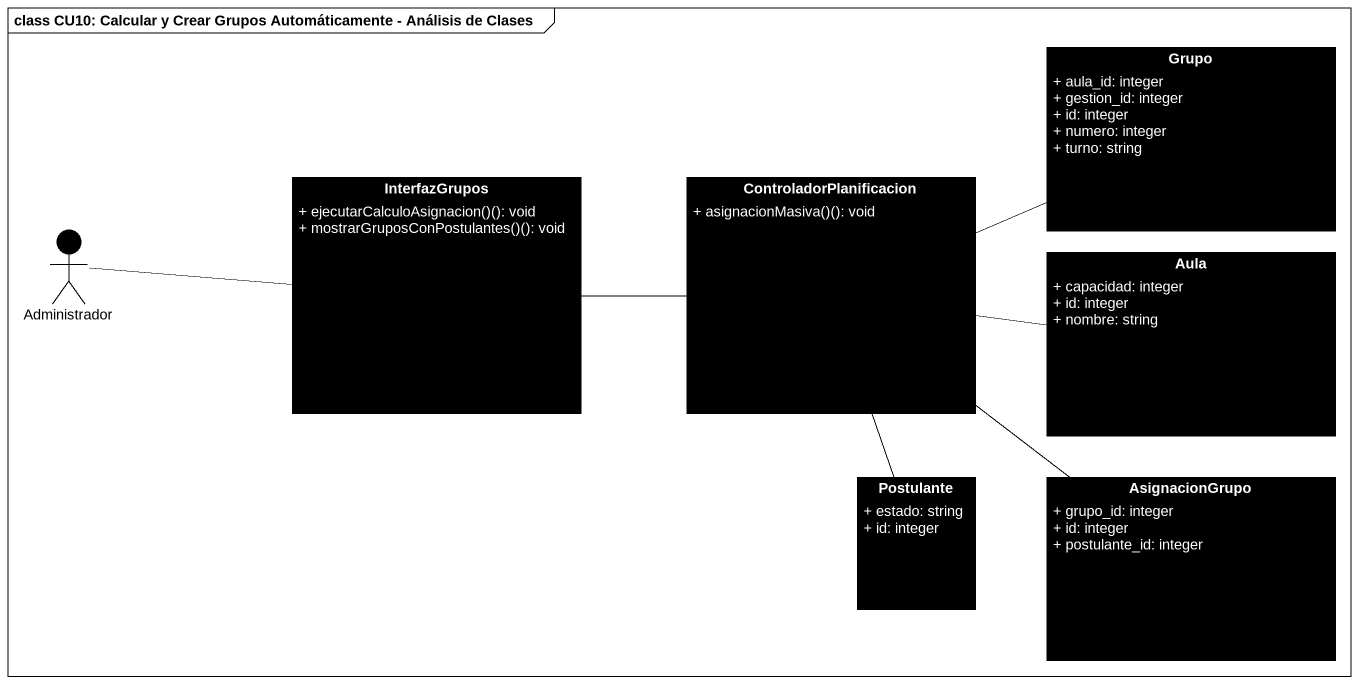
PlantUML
@startuml
mainframe class CU10: Calcular y Crear Grupos Automáticamente - Análisis de Clases
allowmixing
hide circle
hide empty members
skinparam classAttributeIconSize 0
class Grupo #000000 {
  + aula_id: integer
  + gestion_id: integer
  + id: integer
  + numero: integer
  + turno: string
}
class InterfazGrupos #000000 {
  + ejecutarCalculoAsignacion()(): void
  + mostrarGruposConPostulantes()(): void
}
class ControladorPlanificacion #000000 {
  + asignacionMasiva()(): void
}
actor Administrador #000000
class Aula #000000 {
  + capacidad: integer
  + id: integer
  + nombre: string
}
class Postulante #000000 {
  + estado: string
  + id: integer
}
class AsignacionGrupo #000000 {
  + grupo_id: integer
  + id: integer
  + postulante_id: integer
}
InterfazGrupos -right- ControladorPlanificacion
ControladorPlanificacion -right- Grupo
ControladorPlanificacion -right- Aula
ControladorPlanificacion -- Postulante
ControladorPlanificacion -- AsignacionGrupo
Administrador -right- InterfazGrupos
@enduml
